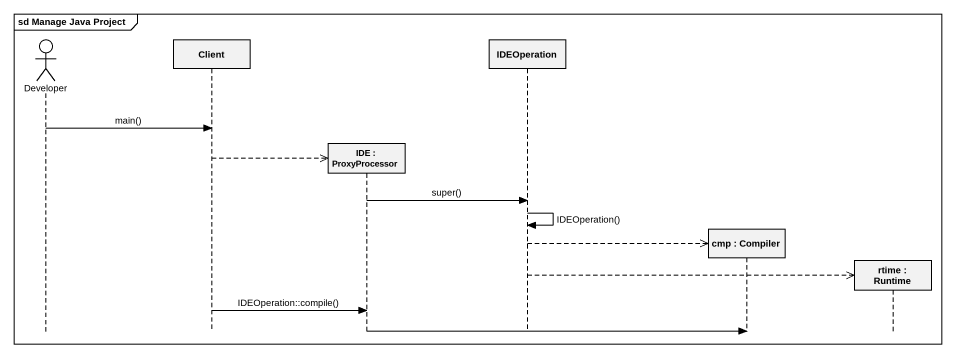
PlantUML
@startuml
mainframe sd Manage Java Project
hide footbox
actor Developer
participant Client
participant "IDE : ProxyProcessor" as IDE
participant IDEOperation
participant "cmp : Compiler" as cmp
participant "rtime : Runtime" as rtime

Developer -> Client : main()
Client -->> IDE **
IDE -> IDEOperation : super()
IDEOperation -> IDEOperation : IDEOperation()
IDEOperation -->> cmp **
IDEOperation -->> rtime **
Client -> IDE : IDEOperation::compile()
IDE -> cmp
@enduml
